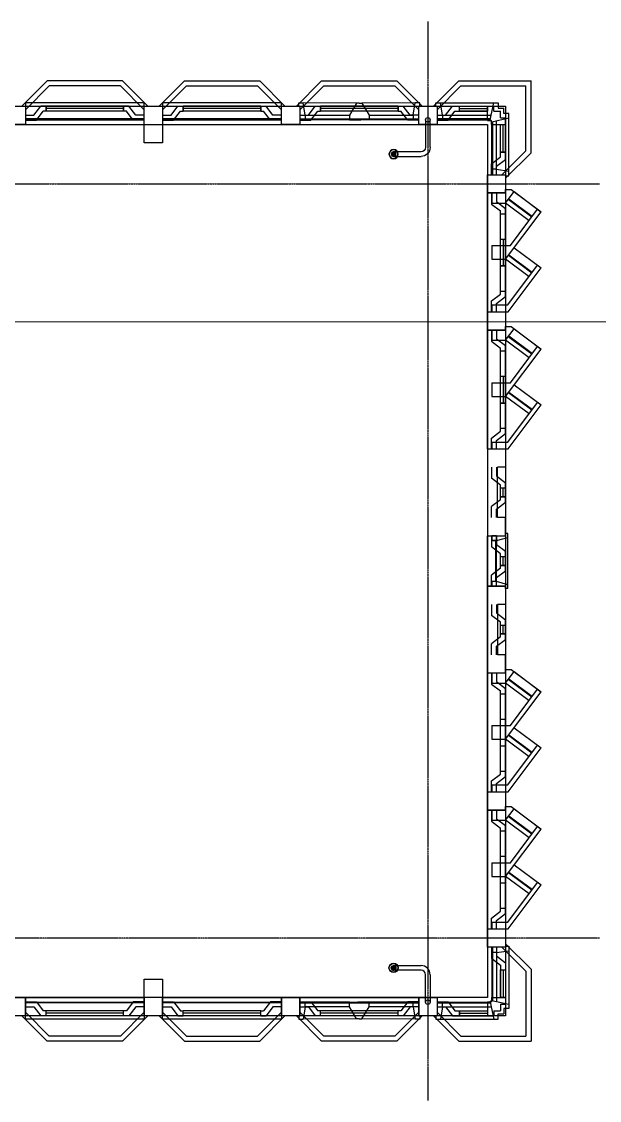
# Model space of a CAD drawing. Header units: millimetres. Extents: x -27283 to 25217, y -11774 to 11826.
# Drawn here: x 12585 to 25217, y -11774 to 11826 of the extents above; entities that cross this region are included whole.
import ezdxf

# ---------------------------------------------------------------- set-up
doc = ezdxf.new("R2010")
doc.units = ezdxf.units.MM
doc.linetypes.add('PCENTRE', pattern=[50.8, 31.75, -6.35, 6.35, -6.35])
doc.linetypes.add('PCENTRE2', pattern=[28.575, 19.05, -3.175, 3.175, -3.175])
for name, color, linetype in [('Boundaries_and_building_grids', 140, 'PCENTRE2'), ('Columns_conc_steel_timber', 5, 'Continuous'), ('Eleventh Floor - Doors Windows and Openings', 1, 'Continuous'), ('Eleventh Floor - General', 1, 'Continuous'), ('Eleventh Floor - Structural Members', 7, 'Continuous'), ('Eleventh Floor - Walls', 1, 'Continuous'), ('Rain_and_storm_water', 1, 'Continuous'), ('Roof - Piped Services', 7, 'Continuous'), ('Roof - Roofs', 7, 'Continuous'), ('Tenth Floor - Doors Windows and Openings', 7, 'Continuous')]:
    doc.layers.add(name, color=color, linetype=linetype)

# ---------------------------------------------------------------- blocks, each defined once
blk = doc.blocks.new('LH RW Outlet')
at = {"layer": 'Roof - Piped Services', "linetype": 'Continuous'}
h = blk.add_hatch(dxfattribs=at)
h.set_pattern_fill('lines', color=2, scale=6.25, style=0)
h.set_pattern_definition([(0, (-13468.7696, -115.976), (0, 6.25), [])])
h.paths.add_polyline_path([(700, -750, -1), (800, -750, -1)])
at = {"layer": 'Roof - Piped Services', "color": 4, "linetype": 'Continuous', "lineweight": -3}
for p, q in [((-50, -600), (-50, 0)), ((50, 0), (50, -600)), ((150, -700), (750, -700)), ((750, -800), (150, -800))]:
    blk.add_line(p, q, dxfattribs=at)
at = {"layer": 'Roof - Piped Services', "color": 4, "linetype": 'Continuous'}
blk.add_circle((750, -750), 100, dxfattribs=at)
at = {"layer": 'Roof - Piped Services', "color": 1, "linetype": 'Continuous'}
for radius in [93.8, 50]:
    blk.add_circle((750, -750), radius, dxfattribs=at)
at = {"layer": 'Roof - Piped Services', "color": 2, "linetype": 'Continuous'}
blk.add_circle((750, -750), 50, dxfattribs=at)
at = {"layer": 'Roof - Piped Services', "color": 4, "linetype": 'Continuous', "lineweight": -3}
for radius in [200, 100]:
    blk.add_arc((150, -600), radius, 180, 270, dxfattribs=at)

msp = doc.modelspace()

# ---------------------------------------------------------------- linework, layer by layer
at = {"layer": 'Boundaries_and_building_grids', "color": 140, "linetype": 'PCENTRE', "lineweight": -3}
for p, q in [((21467, 11826), (21467, -11774)), ((-27283, 8276), (25217, 8276)), ((25217, -8224), (-27283, -8224))]:
    msp.add_line(p, q, dxfattribs=at)
at = {"layer": 'Columns_conc_steel_timber', "color": 5, "linetype": 'Continuous'}
for p, q in [((22767, 2476, 37950), (22767, 576, 37950)), ((22987, 976, 37950), (22987, 2076, 37950)), ((22767, -2424, 37950), (22767, -524, 37950)), ((22987, -924, 37950), (22987, -2024, 37950))]:
    msp.add_line(p, q, dxfattribs=at)
at = {"layer": 'Columns_conc_steel_timber', "color": 5, "linetype": 'Continuous', "elevation": 37950}
for points in [[(12667, 9576), (12267, 9576), (12267, 9976), (12667, 9976), (12667, 9576)], [(15267, 9976), (15667, 9976), (15667, 9176), (15267, 9176), (15267, 9976)], [(18667, 9576), (18267, 9576), (18267, 9976), (18667, 9976), (18667, 9576)], [(21667, 9576), (21267, 9576), (21267, 9976), (21667, 9976), (21667, 9576)], [(23167, 8076), (22767, 8076), (22767, 8476), (23167, 8476), (23167, 8076)], [(23167, 5076), (22767, 5076), (22767, 5476), (23167, 5476), (23167, 5076)], [(22767, 2476), (23167, 2476), (23167, 2076), (22987, 2076)], [(22767, 576), (23167, 576), (23167, 976), (22987, 976)], [(22767, -524), (23167, -524), (23167, -924), (22987, -924)], [(22767, -2424), (23167, -2424), (23167, -2024), (22987, -2024)], [(23167, -5424), (22767, -5424), (22767, -5024), (23167, -5024), (23167, -5424)], [(23167, -8424), (22767, -8424), (22767, -8024), (23167, -8024), (23167, -8424)], [(15667, -9924), (15267, -9924), (15267, -9124), (15667, -9124), (15667, -9924)], [(12667, -9924), (12267, -9924), (12267, -9524), (12667, -9524), (12667, -9924)], [(18667, -9924), (18267, -9924), (18267, -9524), (18667, -9524), (18667, -9924)], [(21667, -9924), (21267, -9924), (21267, -9524), (21667, -9524), (21667, -9924)]]:
    msp.add_lwpolyline(points, dxfattribs=at)
at = {"layer": 'Eleventh Floor - Doors Windows and Openings', "color": 1, "linetype": 'Continuous'}
for p, q in [((13120, 9866, 37950), (13120, 9976, 37950)), ((14814, 9976, 37950), (13120, 9976, 37950)), ((14814, 9921, 37950), (13120, 9921, 37950)), ((14814, 9866, 37950), (14814, 9976, 37950)), ((16120, 9866, 37950), (16120, 9976, 37950)), ((17814, 9976, 37950), (16120, 9976, 37950)), ((17814, 9921, 37950), (16120, 9921, 37950)), ((17814, 9866, 37950), (17814, 9976, 37950)), ((20814, 9976, 37950), (19120, 9976, 37950)), ((19120, 9866, 37950), (19120, 9976, 37950)), ((20814, 9921, 37950), (19120, 9921, 37950)), ((20814, 9866, 37950), (20814, 9976, 37950)), ((22162, 9921, 37950), (22767, 9921, 37950)), ((14814, 9866, 37950), (13120, 9866, 37950)), ((17814, 9866, 37950), (16120, 9866, 37950)), ((20814, 9866, 37950), (19120, 9866, 37950)), ((23112, 8971, 37950), (23112, 9576, 37950)), ((23112, 7069, 37950), (23112, 6482, 37950)), ((23112, 4069, 37950), (23112, 3482, 37950)), ((23112, 1429, 37950), (23112, 1623, 37950)), ((23112, -71, 37950), (23112, 123, 37950)), ((23112, -1571, 37950), (23112, -1377, 37950)), ((23112, -8919, 37950), (23112, -9524, 37950)), ((14814, -9814, 37950), (13120, -9814, 37950)), ((13120, -9924, 37950), (13120, -9814, 37950)), ((14814, -9869, 37950), (13120, -9869, 37950)), ((14814, -9924, 37950), (14814, -9814, 37950)), ((16120, -9924, 37950), (16120, -9814, 37950)), ((17814, -9814, 37950), (16120, -9814, 37950)), ((17814, -9869, 37950), (16120, -9869, 37950)), ((17814, -9924, 37950), (17814, -9814, 37950)), ((20814, -9814, 37950), (19120, -9814, 37950)), ((19120, -9924, 37950), (19120, -9814, 37950)), ((20814, -9869, 37950), (19120, -9869, 37950)), ((20814, -9924, 37950), (20814, -9814, 37950)), ((22162, -9869, 37950), (22767, -9869, 37950)), ((14814, -9924, 37950), (13120, -9924, 37950)), ((17814, -9924, 37950), (16120, -9924, 37950)), ((20814, -9924, 37950), (19120, -9924, 37950))]:
    msp.add_line(p, q, dxfattribs=at)
at = {"layer": 'Eleventh Floor - Doors Windows and Openings', "color": 1, "linetype": 'Continuous', "elevation": 37950}
for points in [[(22162, 9976), (22767, 9976), (22767, 9866), (22162, 9866)], [(23057, 9576), (23167, 9576), (23167, 8971), (23057, 8971)], [(23057, 7069), (23167, 7069), (23167, 6482), (23057, 6482)], [(23057, 4069), (23167, 4069), (23167, 3482), (23057, 3482)], [(23057, 1623), (23167, 1623), (23167, 1429), (23057, 1429)], [(23057, 123), (23167, 123), (23167, -71), (23057, -71)], [(23057, -1377), (23167, -1377), (23167, -1571), (23057, -1571)], [(23057, -8919), (23167, -8919), (23167, -9524), (23057, -9524)], [(22162, -9814), (22767, -9814), (22767, -9924), (22162, -9924)]]:
    msp.add_lwpolyline(points, close=True, dxfattribs=at)
at = {"layer": 'Eleventh Floor - General', "color": 1, "linetype": 'Continuous', "lineweight": 0}
msp.add_xline((-11653, 5256, 37950), (1, 0), dxfattribs=at)
at = {"layer": 'Eleventh Floor - Structural Members', "color": 5, "linetype": 'Continuous'}
for p, q in [((22767, 2476, 37950), (22767, 576, 37950)), ((22987, 976, 37950), (22987, 2076, 37950)), ((22767, -2424, 37950), (22767, -524, 37950)), ((22987, -924, 37950), (22987, -2024, 37950))]:
    msp.add_line(p, q, dxfattribs=at)
at = {"layer": 'Eleventh Floor - Structural Members', "color": 5, "linetype": 'Continuous', "elevation": 37950}
for points in [[(12667, 9576), (12267, 9576), (12267, 9976), (12667, 9976), (12667, 9576)], [(15267, 9976), (15667, 9976), (15667, 9176), (15267, 9176), (15267, 9976)], [(18667, 9576), (18267, 9576), (18267, 9976), (18667, 9976), (18667, 9576)], [(21667, 9576), (21267, 9576), (21267, 9976), (21667, 9976), (21667, 9576)], [(23167, 8076), (22767, 8076), (22767, 8476), (23167, 8476), (23167, 8076)], [(23167, 5076), (22767, 5076), (22767, 5476), (23167, 5476), (23167, 5076)], [(22767, 2476), (23167, 2476), (23167, 2076), (22987, 2076)], [(22767, 576), (23167, 576), (23167, 976), (22987, 976)], [(22767, -524), (23167, -524), (23167, -924), (22987, -924)], [(22767, -2424), (23167, -2424), (23167, -2024), (22987, -2024)], [(23167, -5424), (22767, -5424), (22767, -5024), (23167, -5024), (23167, -5424)], [(23167, -8424), (22767, -8424), (22767, -8024), (23167, -8024), (23167, -8424)], [(15667, -9924), (15267, -9924), (15267, -9124), (15667, -9124), (15667, -9924)], [(12667, -9924), (12267, -9924), (12267, -9524), (12667, -9524), (12667, -9924)], [(18667, -9924), (18267, -9924), (18267, -9524), (18667, -9524), (18667, -9924)], [(21667, -9924), (21267, -9924), (21267, -9524), (21667, -9524), (21667, -9924)]]:
    msp.add_lwpolyline(points, dxfattribs=at)
at = {"layer": 'Eleventh Floor - Walls', "color": 3, "linetype": 'Continuous'}
for p, q in [((12592, 9976, 37950), (13144, 10531, 37950)), ((12667, 9894, 37950), (13190, 10421, 37950)), ((14790, 10531, 37950), (13144, 10531, 37950)), ((14744, 10421, 37950), (13190, 10421, 37950)), ((15267, 9894, 37950), (14744, 10421, 37950)), ((15343, 9976, 37950), (14790, 10531, 37950)), ((15592, 9976, 37950), (16144, 10531, 37950)), ((15667, 9894, 37950), (16190, 10421, 37950)), ((16144, 10531, 37950), (17790, 10531, 37950)), ((16190, 10421, 37950), (17744, 10421, 37950)), ((18267, 9894, 37950), (17744, 10421, 37950)), ((18343, 9976, 37950), (17790, 10531, 37950)), ((18592, 9976, 37950), (19144, 10531, 37950)), ((18667, 9894, 37950), (19190, 10421, 37950)), ((19144, 10531, 37950), (20790, 10531, 37950)), ((19190, 10421, 37950), (20744, 10421, 37950)), ((21267, 9894, 37950), (20744, 10421, 37950)), ((21343, 9976, 37950), (20790, 10531, 37950)), ((21592, 9976, 37950), (22144, 10531, 37950)), ((21667, 9894, 37950), (22190, 10421, 37950)), ((22144, 10531, 37950), (23722, 10531, 37950)), ((22190, 10421, 37950), (23612, 10421, 37950)), ((23612, 8999, 37950), (23612, 10421, 37950)), ((23722, 8953, 37950), (23722, 10531, 37950)), ((12854, 9776, 37950), (13004, 9976, 37950)), ((13120, 9976, 37950), (13004, 9976, 37950)), ((13120, 9976, 37950), (13120, 9866, 37950)), ((14814, 9976, 37950), (14814, 9866, 37950)), ((14930, 9976, 37950), (14814, 9976, 37950)), ((15081, 9776, 37950), (14930, 9976, 37950)), ((15854, 9776, 37950), (16004, 9976, 37950)), ((16004, 9976, 37950), (16120, 9976, 37950)), ((16120, 9976, 37950), (16120, 9866, 37950)), ((17814, 9976, 37950), (17930, 9976, 37950)), ((17814, 9976, 37950), (17814, 9866, 37950)), ((18081, 9776, 37950), (17930, 9976, 37950)), ((18854, 9776, 37950), (19004, 9976, 37950)), ((19004, 9976, 37950), (19120, 9976, 37950)), ((19120, 9976, 37950), (19120, 9866, 37950)), ((20814, 9976, 37950), (20930, 9976, 37950)), ((20814, 9976, 37950), (20814, 9866, 37950)), ((21081, 9776, 37950), (20930, 9976, 37950)), ((21854, 9776, 37950), (22004, 9976, 37950)), ((22004, 9976, 37950), (22767, 9976, 37950)), ((22162, 9866, 37950), (22162, 9976, 37950)), ((22767, 9665, 37950), (22767, 9976, 37950)), ((22767, 9976, 37950), (22912, 9976, 37950)), ((22912, 9866, 37950), (22912, 9976, 37950)), ((12667, 9776, 37950), (12854, 9776, 37950)), ((12908, 9666, 37950), (13058, 9866, 37950)), ((13120, 9866, 37950), (13058, 9866, 37950)), ((14876, 9866, 37950), (14814, 9866, 37950)), ((15027, 9666, 37950), (14876, 9866, 37950)), ((15267, 9776, 37950), (15081, 9776, 37950)), ((15667, 9776, 37950), (15854, 9776, 37950)), ((15908, 9666, 37950), (16058, 9866, 37950)), ((16058, 9866, 37950), (16120, 9866, 37950)), ((17814, 9866, 37950), (17876, 9866, 37950)), ((18027, 9666, 37950), (17876, 9866, 37950)), ((18267, 9776, 37950), (18081, 9776, 37950)), ((18667, 9776, 37950), (18854, 9776, 37950)), ((18908, 9666, 37950), (19058, 9866, 37950)), ((19058, 9866, 37950), (19120, 9866, 37950)), ((20814, 9866, 37950), (20876, 9866, 37950)), ((21027, 9666, 37950), (20876, 9866, 37950)), ((21267, 9776, 37950), (21081, 9776, 37950)), ((21667, 9776, 37950), (21854, 9776, 37950)), ((21908, 9666, 37950), (22058, 9866, 37950)), ((22058, 9866, 37950), (22767, 9866, 37950)), ((22912, 9866, 37950), (23057, 9866, 37950)), ((23057, 9721, 37950), (23057, 9866, 37950)), ((23057, 9721, 37950), (23167, 9721, 37950)), ((23167, 9576, 37950), (23167, 9721, 37950)), ((12667, 9666, 37950), (12908, 9666, 37950)), ((15267, 9666, 37950), (15027, 9666, 37950)), ((15667, 9666, 37950), (15908, 9666, 37950)), ((18267, 9666, 37950), (18027, 9666, 37950)), ((18667, 9666, 37950), (18908, 9666, 37950)), ((21267, 9666, 37950), (21027, 9666, 37950)), ((21667, 9666, 37950), (21908, 9666, 37950)), ((22767, 9665, 37950), (22857, 9665, 37950)), ((22857, 9576, 37950), (22857, 9665, 37950)), ((22857, 9576, 37950), (23167, 9576, 37950)), ((23057, 8866, 37950), (23057, 9576, 37950)), ((23167, 8812, 37950), (23167, 9576, 37950)), ((23057, 8971, 37950), (23167, 8971, 37950)), ((23085, 8476, 37950), (23612, 8999, 37950)), ((22857, 8716, 37950), (23057, 8866, 37950)), ((22967, 8662, 37950), (23167, 8812, 37950)), ((23167, 8400, 37950), (23722, 8953, 37950)), ((22857, 8476, 37950), (22857, 8716, 37950)), ((22967, 8476, 37950), (22967, 8662, 37950)), ((22857, 8076, 37950), (22857, 7835, 37950)), ((22967, 8076, 37950), (22967, 7889, 37950)), ((22857, 7835, 37950), (23057, 7685, 37950)), ((22967, 7889, 37950), (23167, 7739, 37950)), ((23057, 5866, 37950), (23057, 7685, 37950)), ((23057, 7623, 37950), (23167, 7623, 37950)), ((23167, 5812, 37950), (23167, 7739, 37950)), ((23057, 7069, 37950), (23167, 7069, 37950)), ((23057, 6482, 37950), (23167, 6482, 37950)), ((23057, 5929, 37950), (23167, 5929, 37950)), ((22857, 5716, 37950), (23057, 5866, 37950)), ((22857, 5476, 37950), (22857, 5716, 37950)), ((22967, 5662, 37950), (23167, 5812, 37950)), ((22967, 5476, 37950), (22967, 5662, 37950)), ((22857, 5076, 37950), (22857, 4835, 37950)), ((22967, 5076, 37950), (22967, 4889, 37950)), ((22857, 4835, 37950), (23057, 4685, 37950)), ((22967, 4889, 37950), (23167, 4739, 37950)), ((23167, 2812, 37950), (23167, 4739, 37950)), ((23057, 2866, 37950), (23057, 4685, 37950)), ((23057, 4623, 37950), (23167, 4623, 37950)), ((23057, 4069, 37950), (23167, 4069, 37950)), ((23057, 3482, 37950), (23167, 3482, 37950)), ((22857, 2716, 37950), (23057, 2866, 37950)), ((23057, 2929, 37950), (23167, 2929, 37950)), ((22857, 2476, 37950), (22857, 2716, 37950)), ((22967, 2662, 37950), (23167, 2812, 37950)), ((22967, 2476, 37950), (22967, 2662, 37950)), ((22857, 2076, 37950), (22857, 1835, 37950)), ((22967, 2076, 37950), (22967, 1889, 37950)), ((22967, 1889, 37950), (23167, 1739, 37950)), ((23057, 1685, 37950), (22857, 1835, 37950)), ((23057, 1366, 37950), (23057, 1685, 37950)), ((23167, 1312, 37950), (23167, 1739, 37950)), ((23057, 1623, 37950), (23167, 1623, 37950)), ((23057, 1429, 37950), (23167, 1429, 37950)), ((23057, 1366, 37950), (22857, 1216, 37950)), ((22857, 976, 37950), (22857, 1216, 37950)), ((22967, 1162, 37950), (23167, 1312, 37950)), ((22967, 976, 37950), (22967, 1162, 37950)), ((22857, 576, 37950), (22857, 335, 37950)), ((22967, 576, 37950), (22967, 389, 37950)), ((23057, 185, 37950), (22857, 335, 37950)), ((22967, 389, 37950), (23167, 239, 37950)), ((23167, -188, 37950), (23167, 239, 37950)), ((23057, -134, 37950), (23057, 185, 37950)), ((23057, 123, 37950), (23167, 123, 37950)), ((23057, -134, 37950), (22857, -284, 37950)), ((22967, -338, 37950), (23167, -188, 37950)), ((23057, -71, 37950), (23167, -71, 37950)), ((22857, -524, 37950), (22857, -284, 37950)), ((22967, -524, 37950), (22967, -338, 37950)), ((22857, -924, 37950), (22857, -1165, 37950)), ((22967, -924, 37950), (22967, -1111, 37950)), ((23057, -1315, 37950), (22857, -1165, 37950)), ((22967, -1111, 37950), (23167, -1261, 37950)), ((23057, -1634, 37950), (23057, -1315, 37950)), ((23057, -1377, 37950), (23167, -1377, 37950)), ((23167, -1688, 37950), (23167, -1261, 37950)), ((23057, -1634, 37950), (22857, -1784, 37950)), ((23057, -1571, 37950), (23167, -1571, 37950)), ((22857, -2024, 37950), (22857, -1784, 37950)), ((22967, -1838, 37950), (23167, -1688, 37950)), ((22967, -2024, 37950), (22967, -1838, 37950)), ((22857, -2424, 37950), (22857, -2665, 37950)), ((22967, -2424, 37950), (22967, -2611, 37950)), ((22857, -2665, 37950), (23057, -2815, 37950)), ((22967, -2611, 37950), (23167, -2761, 37950)), ((23057, -4634, 37950), (23057, -2815, 37950)), ((23167, -4688, 37950), (23167, -2761, 37950)), ((23057, -2877, 37950), (23167, -2877, 37950)), ((23057, -3431, 37950), (23167, -3431, 37950)), ((23057, -4018, 37950), (23167, -4018, 37950)), ((22857, -4784, 37950), (23057, -4634, 37950)), ((22967, -4838, 37950), (23167, -4688, 37950)), ((23057, -4571, 37950), (23167, -4571, 37950)), ((22857, -5024, 37950), (22857, -4784, 37950)), ((22967, -5024, 37950), (22967, -4838, 37950)), ((22857, -5424, 37950), (22857, -5665, 37950)), ((22967, -5424, 37950), (22967, -5611, 37950)), ((22967, -5611, 37950), (23167, -5761, 37950)), ((22857, -5665, 37950), (23057, -5815, 37950)), ((23057, -7634, 37950), (23057, -5815, 37950)), ((23057, -5877, 37950), (23167, -5877, 37950)), ((23167, -7688, 37950), (23167, -5761, 37950)), ((23057, -6431, 37950), (23167, -6431, 37950)), ((23057, -7018, 37950), (23167, -7018, 37950)), ((22857, -7784, 37950), (23057, -7634, 37950)), ((22857, -8024, 37950), (22857, -7784, 37950)), ((22967, -7838, 37950), (23167, -7688, 37950)), ((23057, -7571, 37950), (23167, -7571, 37950)), ((22967, -8024, 37950), (22967, -7838, 37950)), ((22857, -8424, 37950), (22857, -8665, 37950)), ((22967, -8424, 37950), (22967, -8611, 37950)), ((23085, -8424, 37950), (23612, -8947, 37950)), ((23167, -8349, 37950), (23722, -8901, 37950)), ((22857, -8665, 37950), (23057, -8815, 37950)), ((22967, -8611, 37950), (23167, -8761, 37950)), ((23057, -8815, 37950), (23057, -9524, 37950)), ((23057, -8919, 37950), (23167, -8919, 37950)), ((23167, -8761, 37950), (23167, -9524, 37950)), ((23612, -8947, 37950), (23612, -10369, 37950)), ((23722, -8901, 37950), (23722, -10479, 37950)), ((12667, -9614, 37950), (12908, -9614, 37950)), ((12908, -9614, 37950), (13058, -9814, 37950)), ((15027, -9614, 37950), (14876, -9814, 37950)), ((15267, -9614, 37950), (15027, -9614, 37950)), ((15667, -9614, 37950), (15908, -9614, 37950)), ((15908, -9614, 37950), (16058, -9814, 37950)), ((18027, -9614, 37950), (17876, -9814, 37950)), ((18267, -9614, 37950), (18027, -9614, 37950)), ((18667, -9614, 37950), (18908, -9614, 37950)), ((18908, -9614, 37950), (19058, -9814, 37950)), ((21027, -9614, 37950), (20876, -9814, 37950)), ((21267, -9614, 37950), (21027, -9614, 37950)), ((21667, -9614, 37950), (21908, -9614, 37950)), ((21908, -9614, 37950), (22058, -9814, 37950)), ((22767, -9614, 37950), (22857, -9614, 37950)), ((22767, -9614, 37950), (22767, -9924, 37950)), ((22857, -9524, 37950), (23167, -9524, 37950)), ((22857, -9524, 37950), (22857, -9614, 37950)), ((23057, -9669, 37950), (23057, -9814, 37950)), ((23057, -9669, 37950), (23167, -9669, 37950)), ((23167, -9524, 37950), (23167, -9669, 37950)), ((12667, -9724, 37950), (12854, -9724, 37950)), ((12667, -9842, 37950), (13190, -10369, 37950)), ((12854, -9724, 37950), (13004, -9924, 37950)), ((13120, -9814, 37950), (13058, -9814, 37950)), ((13120, -9924, 37950), (13120, -9814, 37950)), ((15267, -9842, 37950), (14744, -10369, 37950)), ((14814, -9924, 37950), (14814, -9814, 37950)), ((14876, -9814, 37950), (14814, -9814, 37950)), ((15081, -9724, 37950), (14930, -9924, 37950)), ((15267, -9724, 37950), (15081, -9724, 37950)), ((15667, -9724, 37950), (15854, -9724, 37950)), ((15667, -9842, 37950), (16190, -10369, 37950)), ((15854, -9724, 37950), (16004, -9924, 37950)), ((16058, -9814, 37950), (16120, -9814, 37950)), ((16120, -9924, 37950), (16120, -9814, 37950)), ((18267, -9842, 37950), (17744, -10369, 37950)), ((17814, -9924, 37950), (17814, -9814, 37950)), ((17814, -9814, 37950), (17876, -9814, 37950)), ((18081, -9724, 37950), (17930, -9924, 37950)), ((18267, -9724, 37950), (18081, -9724, 37950)), ((18667, -9724, 37950), (18854, -9724, 37950)), ((18667, -9842, 37950), (19190, -10369, 37950)), ((18854, -9724, 37950), (19004, -9924, 37950)), ((19120, -9814, 37950), (19058, -9814, 37950)), ((19120, -9924, 37950), (19120, -9814, 37950)), ((21267, -9842, 37950), (20744, -10369, 37950)), ((20876, -9814, 37950), (20814, -9814, 37950)), ((20814, -9924, 37950), (20814, -9814, 37950)), ((21081, -9724, 37950), (20930, -9924, 37950)), ((21267, -9724, 37950), (21081, -9724, 37950)), ((21667, -9724, 37950), (21854, -9724, 37950)), ((21667, -9842, 37950), (22190, -10369, 37950)), ((21854, -9724, 37950), (22004, -9924, 37950)), ((22058, -9814, 37950), (22767, -9814, 37950)), ((22162, -9814, 37950), (22162, -9924, 37950)), ((22912, -9814, 37950), (22912, -9924, 37950)), ((22912, -9814, 37950), (23057, -9814, 37950)), ((12592, -9924, 37950), (13144, -10479, 37950)), ((13120, -9924, 37950), (13004, -9924, 37950)), ((15343, -9924, 37950), (14790, -10479, 37950)), ((14930, -9924, 37950), (14814, -9924, 37950)), ((15592, -9924, 37950), (16144, -10479, 37950)), ((16004, -9924, 37950), (16120, -9924, 37950)), ((18343, -9924, 37950), (17790, -10479, 37950)), ((17814, -9924, 37950), (17930, -9924, 37950)), ((18592, -9924, 37950), (19144, -10479, 37950)), ((19120, -9924, 37950), (19004, -9924, 37950)), ((21343, -9924, 37950), (20790, -10479, 37950)), ((20930, -9924, 37950), (20814, -9924, 37950)), ((21592, -9924, 37950), (22144, -10479, 37950)), ((22004, -9924, 37950), (22767, -9924, 37950)), ((22767, -9924, 37950), (22912, -9924, 37950)), ((14744, -10369, 37950), (13190, -10369, 37950)), ((16190, -10369, 37950), (17744, -10369, 37950)), ((20744, -10369, 37950), (19190, -10369, 37950)), ((22190, -10369, 37950), (23612, -10369, 37950)), ((14790, -10479, 37950), (13144, -10479, 37950)), ((16144, -10479, 37950), (17790, -10479, 37950)), ((20790, -10479, 37950), (19144, -10479, 37950)), ((22144, -10479, 37950), (23722, -10479, 37950))]:
    msp.add_line(p, q, dxfattribs=at)
at = {"layer": 'Roof - Roofs', "color": 3, "linetype": 'Continuous', "lineweight": -3}
for p, q in [((-25233, 9976, 42250), (23167, 9976, 42250)), ((23167, 9976, 42250), (23167, -9924, 42250)), ((-24833, 9576, 42250), (22767, 9576, 42250)), ((22767, 9576, 42250), (22767, -9524, 42250)), ((22767, -9524, 42250), (-24833, -9524, 42250)), ((23167, -9924, 42250), (-25233, -9924, 42250))]:
    msp.add_line(p, q, dxfattribs=at)
at = {"layer": 'Roof - Roofs', "color": 4, "linetype": 'Continuous', "lineweight": -3}
for centre in [(21467, 9676, 42250), (21467, -9624, 42250)]:
    msp.add_circle(centre, 50, dxfattribs=at)
at = {"layer": 'Tenth Floor - Doors Windows and Openings', "color": 1, "linetype": 'Continuous'}
for p, q in [((18644, 10046, 34500), (18743, 10046, 34500)), ((18644, 9976, 34500), (18644, 10046, 34500)), ((19908, 10044, 34500), (18743, 10046, 34500)), ((18785, 9776, 34500), (18743, 10046, 34500)), ((19908, 10044, 34500), (19754, 9776, 34500)), ((19967, 10044, 34500), (19908, 10044, 34500)), ((19967, 10044, 34500), (20026, 10044, 34500)), ((21191, 10046, 34500), (20026, 10044, 34500)), ((20026, 10044, 34500), (20181, 9776, 34500)), ((21149, 9776, 34500), (21191, 10046, 34500)), ((21291, 10046, 34500), (21191, 10046, 34500)), ((21291, 9976, 34500), (21291, 10046, 34500)), ((21644, 10046, 34500), (21743, 10046, 34500)), ((21644, 9976, 34500), (21644, 10046, 34500)), ((21785, 9776, 34500), (21743, 10046, 34500)), ((21743, 10046, 34500), (22911, 10046, 34500)), ((22828, 9676, 34500), (22911, 10046, 34500)), ((22911, 10046, 34500), (23005, 10046, 34500)), ((23005, 10046, 34500), (23005, 9934, 34500)), ((23005, 9934, 34500), (23126, 9934, 34500)), ((23126, 9813, 34500), (23126, 9934, 34500)), ((15267, 9695, 34500), (12667, 9695, 34500)), ((18267, 9695, 34500), (15667, 9695, 34500)), ((18667, 9695, 34500), (21267, 9695, 34500)), ((18785, 9776, 34500), (19754, 9776, 34500)), ((18785, 9776, 34500), (18785, 9695, 34500)), ((19754, 9776, 34500), (19754, 9695, 34500)), ((20181, 9776, 34500), (21149, 9776, 34500)), ((20181, 9776, 34500), (20181, 9695, 34500)), ((21149, 9776, 34500), (21149, 9695, 34500)), ((22832, 9695, 34500), (21667, 9695, 34500)), ((21785, 9776, 34500), (22850, 9776, 34500)), ((21785, 9776, 34500), (21785, 9695, 34500)), ((22867, 9636, 34500), (23237, 9720, 34500)), ((23237, 9813, 34500), (23126, 9813, 34500)), ((23237, 9720, 34500), (23237, 9813, 34500)), ((23237, 8552, 34500), (23237, 9720, 34500)), ((12667, 9675, 34500), (15267, 9675, 34500)), ((15667, 9675, 34500), (18267, 9675, 34500)), ((18667, 9676, 34500), (18785, 9676, 34500)), ((19754, 9675, 34500), (18785, 9676, 34500)), ((19754, 9675, 34500), (20000, 9675, 34500)), ((20181, 9675, 34500), (19934, 9675, 34500)), ((21149, 9676, 34500), (20181, 9675, 34500)), ((21267, 9676, 34500), (21149, 9676, 34500)), ((21667, 9676, 34500), (21785, 9676, 34500)), ((21785, 9676, 34500), (22828, 9676, 34500)), ((22828, 9676, 34500), (22847, 9656, 34500)), ((22867, 9636, 34500), (22847, 9656, 34500)), ((22867, 8594, 34500), (22867, 9636, 34500)), ((22886, 8476, 34500), (22886, 9641, 34500)), ((22967, 8594, 34500), (22967, 9659, 34500)), ((22867, 8476, 34500), (22867, 8594, 34500)), ((22967, 8594, 34500), (22886, 8594, 34500)), ((22967, 8594, 34500), (23237, 8552, 34500)), ((23237, 8452, 34500), (23237, 8552, 34500)), ((23167, 8452, 34500), (23237, 8452, 34500)), ((22867, 8076, 34500), (22867, 7853, 34500)), ((23163, 7853, 34500), (23351, 8105, 34500)), ((23167, 8153, 34500), (23287, 8153, 34500)), ((23287, 8153, 34500), (23943, 7663, 34500)), ((23351, 8105, 34500), (23938, 7667, 34500)), ((22867, 7853, 34500), (23163, 7853, 34500)), ((23679, 7467, 34500), (23163, 7853, 34500)), ((23739, 7548, 34500), (23223, 7933, 34500)), ((23235, 7949, 34500), (23751, 7564, 34500)), ((23167, 6626, 34500), (23943, 7663, 34500)), ((23274, 6926, 34500), (23867, 7719, 34500)), ((22867, 6926, 34500), (23274, 6926, 34500)), ((22867, 6926, 34500), (22867, 6626, 34500)), ((23356, 6878, 34500), (23943, 6439, 34500)), ((22867, 6626, 34500), (23167, 6626, 34500)), ((23679, 6243, 34500), (23167, 6626, 34500)), ((23739, 6323, 34500), (23227, 6706, 34500)), ((23239, 6722, 34500), (23751, 6339, 34500)), ((23217, 5626, 34500), (23867, 6495, 34500)), ((23223, 5476, 34500), (23943, 6439, 34500)), ((22767, 5476, 34500), (23223, 5476, 34500)), ((22867, 5626, 34500), (23217, 5626, 34500)), ((22867, 5626, 34500), (23217, 5626, 34500)), ((22867, 5626, 34500), (22867, 5476, 34500)), ((22867, 5076, 34500), (22867, 4853, 34500)), ((23163, 4853, 34500), (23351, 5105, 34500)), ((23167, 5153, 34500), (23287, 5153, 34500)), ((23287, 5153, 34500), (23943, 4663, 34500)), ((23351, 5105, 34500), (23938, 4667, 34500)), ((22867, 4853, 34500), (23163, 4853, 34500)), ((23679, 4467, 34500), (23163, 4853, 34500)), ((23739, 4548, 34500), (23223, 4933, 34500)), ((23235, 4949, 34500), (23751, 4564, 34500)), ((23167, 3626, 34500), (23943, 4663, 34500)), ((23274, 3926, 34500), (23867, 4719, 34500)), ((22867, 3926, 34500), (22867, 3626, 34500)), ((22867, 3926, 34500), (23274, 3926, 34500)), ((23356, 3878, 34500), (23943, 3439, 34500)), ((22867, 3626, 34500), (23167, 3626, 34500)), ((23679, 3243, 34500), (23167, 3626, 34500)), ((23739, 3323, 34500), (23227, 3706, 34500)), ((23239, 3722, 34500), (23751, 3339, 34500)), ((23217, 2626, 34500), (23867, 3495, 34500)), ((23223, 2476, 34500), (23943, 3439, 34500)), ((22867, 2626, 34500), (23217, 2626, 34500)), ((22867, 2626, 34500), (23217, 2626, 34500)), ((22867, 2626, 34500), (22867, 2476, 34500)), ((22767, 2476, 34500), (23223, 2476, 34500)), ((22867, 576, 34500), (22867, 476, 34500)), ((22967, 576, 34500), (22867, 576, 34500)), ((22950, 476, 34500), (22867, 476, 34500)), ((22867, 476, 34500), (22967, 476, 34500)), ((22950, -424, 34500), (22950, 476, 34500)), ((22967, 476, 34500), (22967, 576, 34500)), ((22967, 476, 34500), (23213, 542, 34500)), ((22967, -424, 34500), (22967, 476, 34500)), ((23213, 625, 34500), (23167, 625, 34500)), ((23213, 542, 34500), (23213, 625, 34500)), ((23213, -491, 34500), (23213, 542, 34500)), ((22867, -424, 34500), (22867, -524, 34500)), ((22967, -424, 34500), (22867, -424, 34500)), ((22967, -524, 34500), (22967, -424, 34500)), ((23215, -492, 34500), (22967, -424, 34500)), ((22867, -524, 34500), (22967, -524, 34500)), ((23213, -574, 34500), (23167, -574, 34500)), ((23213, -574, 34500), (23213, -491, 34500)), ((23167, -2347, 34500), (23287, -2347, 34500)), ((23287, -2347, 34500), (23943, -2837, 34500)), ((22867, -2424, 34500), (22867, -2647, 34500)), ((23163, -2647, 34500), (23351, -2395, 34500)), ((23739, -2952, 34500), (23223, -2567, 34500)), ((23235, -2551, 34500), (23751, -2936, 34500)), ((23351, -2395, 34500), (23938, -2833, 34500)), ((22867, -2647, 34500), (23163, -2647, 34500)), ((23679, -3033, 34500), (23163, -2647, 34500)), ((23274, -3574, 34500), (23867, -2781, 34500)), ((23167, -3874, 34500), (23943, -2837, 34500)), ((22867, -3574, 34500), (22867, -3874, 34500)), ((22867, -3574, 34500), (23274, -3574, 34500)), ((23356, -3622, 34500), (23943, -4061, 34500)), ((22867, -3874, 34500), (23167, -3874, 34500)), ((23679, -4257, 34500), (23167, -3874, 34500)), ((23217, -4874, 34500), (23867, -4005, 34500)), ((23739, -4177, 34500), (23227, -3794, 34500)), ((23239, -3778, 34500), (23751, -4161, 34500)), ((23223, -5024, 34500), (23943, -4061, 34500)), ((22867, -4874, 34500), (23217, -4874, 34500)), ((22867, -4874, 34500), (22867, -5024, 34500)), ((22867, -4874, 34500), (23217, -4874, 34500)), ((22767, -5024, 34500), (23223, -5024, 34500)), ((22867, -5424, 34500), (22867, -5647, 34500)), ((23163, -5647, 34500), (23351, -5395, 34500)), ((23167, -5347, 34500), (23287, -5347, 34500)), ((23287, -5347, 34500), (23943, -5837, 34500)), ((23351, -5395, 34500), (23938, -5833, 34500)), ((22867, -5647, 34500), (23163, -5647, 34500)), ((23679, -6033, 34500), (23163, -5647, 34500)), ((23739, -5952, 34500), (23223, -5567, 34500)), ((23235, -5551, 34500), (23751, -5936, 34500)), ((23167, -6874, 34500), (23943, -5837, 34500)), ((23274, -6574, 34500), (23867, -5781, 34500)), ((22867, -6574, 34500), (23274, -6574, 34500)), ((22867, -6574, 34500), (22867, -6874, 34500)), ((23739, -7177, 34500), (23227, -6794, 34500)), ((23239, -6778, 34500), (23751, -7161, 34500)), ((23356, -6622, 34500), (23943, -7061, 34500)), ((22867, -6874, 34500), (23167, -6874, 34500)), ((23679, -7257, 34500), (23167, -6874, 34500)), ((23217, -7874, 34500), (23867, -7005, 34500)), ((23223, -8024, 34500), (23943, -7061, 34500)), ((22867, -7874, 34500), (23217, -7874, 34500)), ((22867, -7874, 34500), (23217, -7874, 34500)), ((22867, -7874, 34500), (22867, -8024, 34500)), ((22767, -8024, 34500), (23223, -8024, 34500)), ((22867, -8424, 34500), (22867, -8542, 34500)), ((22886, -9589, 34500), (22886, -8424, 34500)), ((23167, -8401, 34500), (23237, -8401, 34500)), ((23237, -8401, 34500), (23237, -8500, 34500)), ((22867, -8542, 34500), (22867, -9585, 34500)), ((22967, -8542, 34500), (22886, -8542, 34500)), ((22967, -8542, 34500), (23237, -8500, 34500)), ((22967, -8542, 34500), (22967, -9607, 34500)), ((23237, -8500, 34500), (23237, -9668, 34500)), ((12667, -9623, 34500), (15267, -9623, 34500)), ((15267, -9643, 34500), (12667, -9643, 34500)), ((15667, -9623, 34500), (18267, -9623, 34500)), ((18267, -9643, 34500), (15667, -9643, 34500)), ((18667, -9624, 34500), (18785, -9624, 34500)), ((18667, -9643, 34500), (21267, -9643, 34500)), ((19754, -9623, 34500), (18785, -9624, 34500)), ((18785, -9724, 34500), (18785, -9643, 34500)), ((19754, -9623, 34500), (20000, -9623, 34500)), ((19754, -9724, 34500), (19754, -9643, 34500)), ((20181, -9623, 34500), (19934, -9623, 34500)), ((21149, -9624, 34500), (20181, -9623, 34500)), ((20181, -9724, 34500), (20181, -9643, 34500)), ((21267, -9624, 34500), (21149, -9624, 34500)), ((21149, -9724, 34500), (21149, -9643, 34500)), ((21667, -9624, 34500), (21785, -9624, 34500)), ((21667, -9643, 34500), (22832, -9643, 34500)), ((21785, -9624, 34500), (22828, -9624, 34500)), ((21785, -9724, 34500), (21785, -9643, 34500)), ((22827, -9624, 34500), (22847, -9604, 34500)), ((22828, -9624, 34500), (22911, -9994, 34500)), ((22867, -9585, 34500), (22847, -9604, 34500)), ((22867, -9585, 34500), (23237, -9668, 34500)), ((23237, -9668, 34500), (23237, -9762, 34500)), ((18785, -9724, 34500), (18743, -9994, 34500)), ((19754, -9724, 34500), (18785, -9724, 34500)), ((19908, -9992, 34500), (19754, -9724, 34500)), ((20026, -9992, 34500), (20181, -9724, 34500)), ((21149, -9724, 34500), (20181, -9724, 34500)), ((21149, -9724, 34500), (21191, -9994, 34500)), ((21785, -9724, 34500), (21743, -9994, 34500)), ((21785, -9724, 34500), (22850, -9724, 34500)), ((23005, -9994, 34500), (23005, -9883, 34500)), ((23005, -9883, 34500), (23126, -9883, 34500)), ((23126, -9762, 34500), (23126, -9883, 34500)), ((23237, -9762, 34500), (23126, -9762, 34500)), ((18644, -9924, 34500), (18644, -9994, 34500)), ((18644, -9994, 34500), (18743, -9994, 34500)), ((19908, -9992, 34500), (18743, -9994, 34500)), ((19967, -9992, 34500), (19908, -9992, 34500)), ((19967, -9992, 34500), (20026, -9992, 34500)), ((21191, -9994, 34500), (20026, -9992, 34500)), ((21291, -9994, 34500), (21191, -9994, 34500)), ((21291, -9924, 34500), (21291, -9994, 34500)), ((21644, -9924, 34500), (21644, -9994, 34500)), ((21644, -9994, 34500), (21743, -9994, 34500)), ((21743, -9994, 34500), (22911, -9994, 34500)), ((22911, -9994, 34500), (23005, -9994, 34500))]:
    msp.add_line(p, q, dxfattribs=at)
at = {"layer": 'Tenth Floor - Doors Windows and Openings', "color": 1, "linetype": 'Continuous', "elevation": 34500}
for points in [[(15267, 10046), (12667, 10046), (12667, 9576), (15267, 9576), (15267, 10046)], [(18267, 10046), (15667, 10046), (15667, 9576), (18267, 9576), (18267, 10046)], [(18644, 9976), (18667, 9976), (18667, 9576), (21267, 9576), (21267, 9976), (21291, 9976)], [(21644, 9976), (21667, 9976), (21667, 9576), (22767, 9576), (22767, 8476), (23167, 8476), (23167, 8452)], [(22767, 5476), (22767, 8076), (23167, 8076), (23167, 8153)], [(22767, 2476), (22767, 5076), (23167, 5076), (23167, 5153)], [(23167, -574), (23167, -524), (22767, -524), (22767, 576), (23167, 576), (23167, 625)], [(22767, -5024), (22767, -2424), (23167, -2424), (23167, -2347)], [(22767, -8024), (22767, -5424), (23167, -5424), (23167, -5347)], [(23167, -8401), (23167, -8424), (22767, -8424), (22767, -9524), (21667, -9524), (21667, -9924), (21644, -9924)], [(15267, -9994), (12667, -9994), (12667, -9524), (15267, -9524), (15267, -9994)], [(18267, -9994), (15667, -9994), (15667, -9524), (18267, -9524), (18267, -9994)], [(18644, -9924), (18667, -9924), (18667, -9524), (21267, -9524), (21267, -9924), (21291, -9924)]]:
    msp.add_lwpolyline(points, dxfattribs=at)

# ---------------------------------------------------------------- block references
at = {"layer": 'Rain_and_storm_water', "color": 4, "linetype": 'Continuous', "lineweight": -3, "xscale": -1}
msp.add_blockref('LH RW Outlet', (21467, 9676, 42250), dxfattribs=at)
at = {"layer": 'Rain_and_storm_water', "color": 4, "linetype": 'Continuous', "lineweight": -3, "rotation": 180}
msp.add_blockref('LH RW Outlet', (21467, -9624, 42250), dxfattribs=at)

doc.saveas('drawing.dxf')
